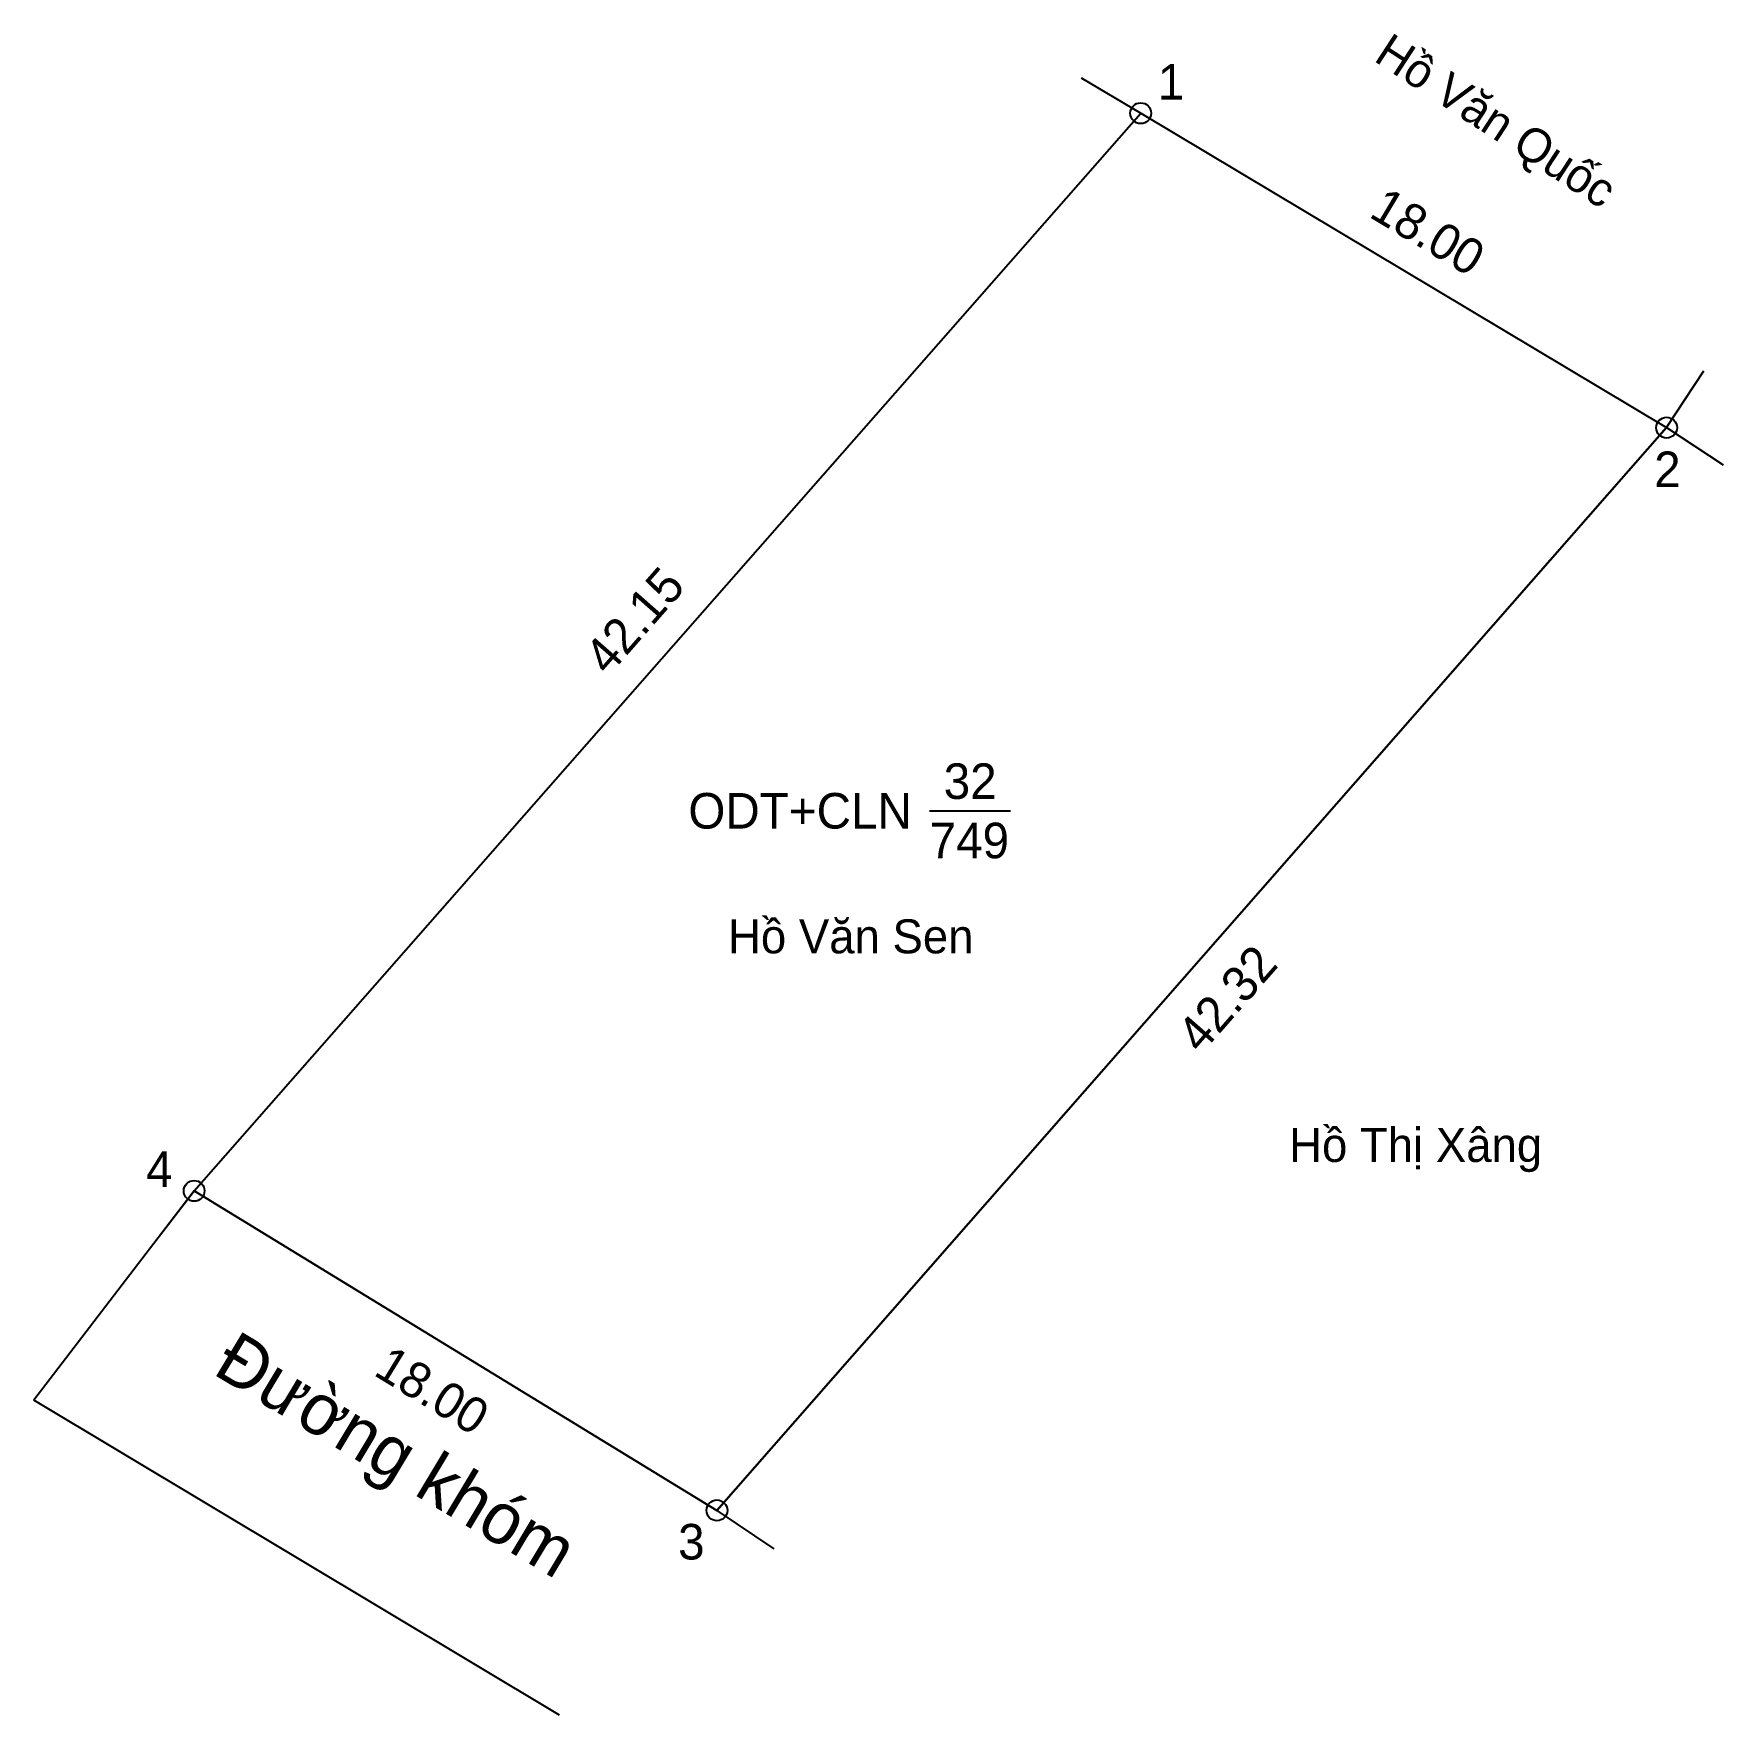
# Model space of a CAD drawing. Extents: x 535715.6 to 535765.2, y 1839265.3 to 1839314.7.
import ezdxf

# ---------------------------------------------------------------- set-up
doc = ezdxf.new("R2010")
doc.units = 0
for name, color, linetype in [('CanhThua', 7, 'Continuous'), ('ChieuDaiCanhThua', 7, 'Continuous'), ('Level 1', 7, 'Continuous'), ('Level 10', 7, 'Continuous'), ('Level 16', 7, 'Continuous'), ('MocDinhThua', 7, 'Continuous'), ('NhanDiaChinhThua', 7, 'Continuous'), ('SoHieuDinhThua', 7, 'Continuous')]:
    doc.layers.add(name, color=color, linetype=linetype)

msp = doc.modelspace()

# ---------------------------------------------------------------- linework, layer by layer
at = {"layer": 'CanhThua'}
for p, q in [((535720.3, 1839280.7), (535748.11, 1839312.37)), ((535748.11, 1839312.37), (535763.56, 1839303.13)), ((535763.56, 1839303.13), (535735.66, 1839271.31)), ((535735.66, 1839271.31), (535720.3, 1839280.7))]:
    msp.add_line(p, q, dxfattribs=at)
at = {"layer": 'Level 10'}
for p, q in [((535746.365, 1839313.414), (535748.11, 1839312.37)), ((535720.3, 1839280.7), (535748.11, 1839312.37)), ((535748.11, 1839312.37), (535763.56, 1839303.13)), ((535763.56, 1839303.13), (535764.65, 1839304.8)), ((535735.66, 1839271.31), (535763.56, 1839303.13)), ((535763.56, 1839303.13), (535765.223, 1839302.033)), ((535720.3, 1839280.7), (535715.59, 1839274.55)), ((535719.09, 1839279.12), (535720.3, 1839280.7)), ((535720.3, 1839280.7), (535735.66, 1839271.31)), ((535731.03, 1839265.29), (535715.59, 1839274.55)), ((535735.66, 1839271.31), (535737.333, 1839270.184))]:
    msp.add_line(p, q, dxfattribs=at)
at = {"layer": 'MocDinhThua'}
for centre in [(535748.11, 1839312.37), (535763.56, 1839303.13), (535720.3, 1839280.7), (535735.66, 1839271.31)]:
    msp.add_circle(centre, 0.306, dxfattribs=at)
at = {"layer": 'NhanDiaChinhThua'}
msp.add_line((535741.909, 1839291.87), (535744.282, 1839291.87), dxfattribs=at)

# ---------------------------------------------------------------- texts
at = {"layer": 'ChieuDaiCanhThua'}
for s, rotation, p in [('18.00', 329.1181, (535754.781, 1839309.342)), ('42.15', 48.713, (535732.468, 1839295.808)), ('42.32', 48.7555, (535749.882, 1839284.693)), ('18.00', 328.5614, (535725.535, 1839275.307))]:
    msp.add_text(s, height=1.0457, rotation=rotation, dxfattribs=at).set_placement(p)
at = {"layer": 'Level 1'}
msp.add_text('Đường khóm', height=1.5, rotation=329.0472, dxfattribs=at).set_placement((535720.807, 1839275.342))
at = {"layer": 'Level 16'}
msp.add_text('Hồ Văn Quốc', height=1.00002, rotation=326.8833, dxfattribs=at).set_placement((535754.922, 1839313.928))
for s, height, p in [('Hồ Văn Sen', 1, (535735.986, 1839287.68)), ('Hồ Thị Xâng', 1.00002, (535752.471, 1839281.55))]:
    msp.add_text(s, height=height, dxfattribs=at).set_placement(p)
at = {"layer": 'NhanDiaChinhThua'}
for s, p in [('32', (535742.322, 1839292.218)), ('ODT+CLN', (535734.82, 1839291.347)), ('749', (535741.909, 1839290.475))]:
    msp.add_text(s, height=1.0457, dxfattribs=at).set_placement(p)
at = {"layer": 'SoHieuDinhThua'}
for s, p in [('1', (535748.614, 1839312.768)), ('2', (535763.193, 1839301.382)), ('4', (535718.889, 1839280.816)), ('3', (535734.519, 1839269.866))]:
    msp.add_text(s, height=1.046, dxfattribs=at).set_placement(p)

doc.saveas('drawing.dxf')
